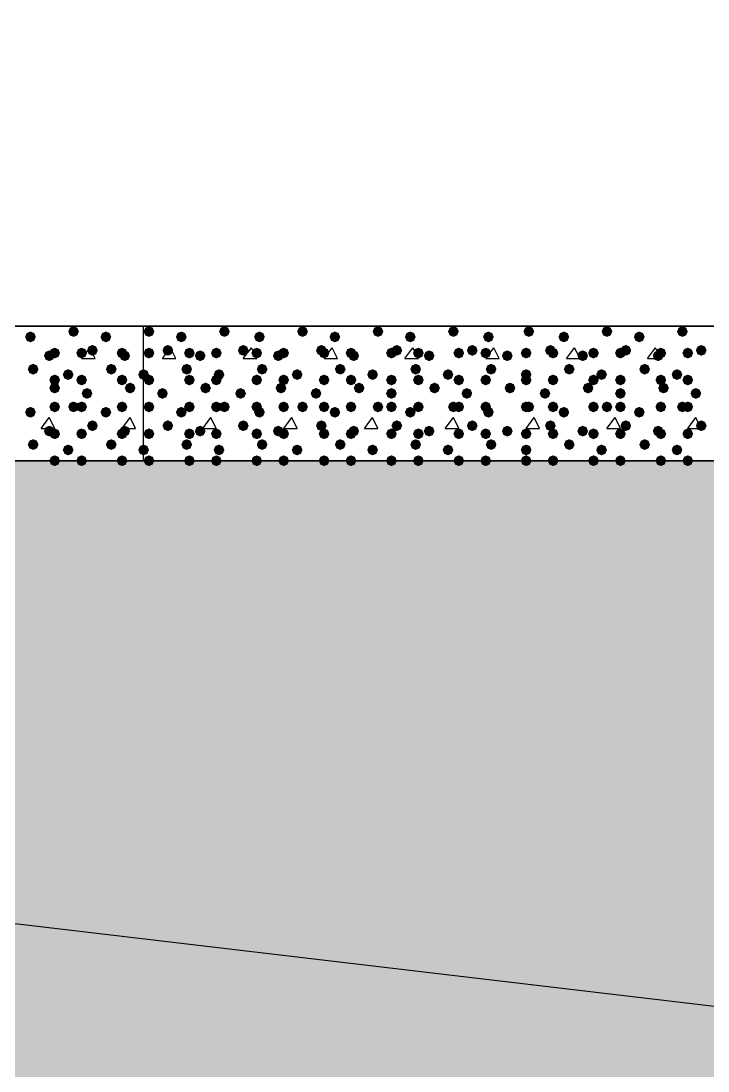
# Model space of a CAD drawing. Header units: millimetres. Extents: x 0 to 420, y 0 to 297.
# Drawn here: x 279.84 to 290.64, y 115.58 to 132.1 of the extents above; entities that cross this region are included whole.
import ezdxf

# ---------------------------------------------------------------- set-up
doc = ezdxf.new("R2010")
doc.units = ezdxf.units.MM
doc.layers.get('0').update_dxf_attribs({"linetype": 'CONTINUOUS'})

msp = doc.modelspace()

# ---------------------------------------------------------------- hatches: boundary and pattern name
at = {"true_color": 0x000007}
for points in [[(280.077333, 127.127), (280.052462, 127.067204), (279.992667, 127.042333), (279.932871, 127.067204), (279.908, 127.127), (279.932871, 127.186796), (279.992667, 127.211667), (280.052462, 127.186796)], [(280.754667, 127.211667), (280.729796, 127.151871), (280.67, 127.127), (280.610204, 127.151871), (280.585333, 127.211667), (280.610204, 127.271462), (280.67, 127.296333), (280.729796, 127.271463)], [(281.262667, 127.127), (281.237796, 127.067204), (281.178, 127.042333), (281.118204, 127.067204), (281.093333, 127.127), (281.118204, 127.186796), (281.178, 127.211667), (281.237796, 127.186796)], [(280.373667, 126.830667), (280.348796, 126.770871), (280.289, 126.746), (280.229204, 126.770871), (280.204333, 126.830667), (280.229204, 126.890462), (280.289, 126.915333), (280.348796, 126.890463)], [(280.458333, 126.873), (280.433463, 126.813204), (280.373667, 126.788333), (280.313871, 126.813204), (280.289, 126.873), (280.313871, 126.932796), (280.373667, 126.957667), (280.433462, 126.932796)], [(280.881667, 126.873), (280.856796, 126.813204), (280.797, 126.788333), (280.737204, 126.813204), (280.712333, 126.873), (280.737204, 126.932796), (280.797, 126.957667), (280.856796, 126.932796)], [(281.051, 126.915333), (281.026129, 126.855538), (280.966333, 126.830667), (280.906538, 126.855538), (280.881667, 126.915333), (280.906537, 126.975129), (280.966333, 127), (281.026129, 126.975129)], [(281.516667, 126.873), (281.491796, 126.813204), (281.432, 126.788333), (281.372204, 126.813204), (281.347333, 126.873), (281.372204, 126.932796), (281.432, 126.957667), (281.491796, 126.932796)], [(281.559, 126.830667), (281.534129, 126.770871), (281.474333, 126.746), (281.414538, 126.770871), (281.389667, 126.830667), (281.414537, 126.890462), (281.474333, 126.915333), (281.534129, 126.890463)], [(280.119667, 126.619), (280.094796, 126.559204), (280.035, 126.534333), (279.975204, 126.559204), (279.950333, 126.619), (279.975204, 126.678796), (280.035, 126.703667), (280.094796, 126.678796)], [(281.347333, 126.619), (281.322462, 126.559204), (281.262667, 126.534333), (281.202871, 126.559204), (281.178, 126.619), (281.202871, 126.678796), (281.262667, 126.703667), (281.322462, 126.678796)], [(280.458333, 126.449667), (280.433463, 126.389871), (280.373667, 126.365), (280.313871, 126.389871), (280.289, 126.449667), (280.313871, 126.509462), (280.373667, 126.534333), (280.433462, 126.509463)], [(280.67, 126.534333), (280.645129, 126.474537), (280.585333, 126.449667), (280.525538, 126.474537), (280.500667, 126.534333), (280.525537, 126.594129), (280.585333, 126.619), (280.645129, 126.594129)], [(280.881667, 126.449667), (280.856796, 126.389871), (280.797, 126.365), (280.737204, 126.389871), (280.712333, 126.449667), (280.737204, 126.509462), (280.797, 126.534333), (280.856796, 126.509463)], [(281.516667, 126.449667), (281.491796, 126.389871), (281.432, 126.365), (281.372204, 126.389871), (281.347333, 126.449667), (281.372204, 126.509462), (281.432, 126.534333), (281.491796, 126.509463)], [(281.855333, 126.534333), (281.830462, 126.474537), (281.770667, 126.449667), (281.710871, 126.474537), (281.686, 126.534333), (281.710871, 126.594129), (281.770667, 126.619), (281.830462, 126.594129)], [(280.458333, 126.322667), (280.433463, 126.262871), (280.373667, 126.238), (280.313871, 126.262871), (280.289, 126.322667), (280.313871, 126.382462), (280.373667, 126.407333), (280.433462, 126.382463)], [(281.643667, 126.322667), (281.618796, 126.262871), (281.559, 126.238), (281.499204, 126.262871), (281.474333, 126.322667), (281.499204, 126.382462), (281.559, 126.407333), (281.618796, 126.382463)], [(280.966333, 126.238), (280.941462, 126.178204), (280.881667, 126.153333), (280.821871, 126.178204), (280.797, 126.238), (280.821871, 126.297796), (280.881667, 126.322667), (280.941462, 126.297796)], [(280.077333, 125.941667), (280.052462, 125.881871), (279.992667, 125.857), (279.932871, 125.881871), (279.908, 125.941667), (279.932871, 126.001462), (279.992667, 126.026333), (280.052462, 126.001463)], [(280.458333, 126.026333), (280.433463, 125.966537), (280.373667, 125.941667), (280.313871, 125.966537), (280.289, 126.026333), (280.313871, 126.086129), (280.373667, 126.111), (280.433462, 126.086129)], [(280.754667, 126.026333), (280.729796, 125.966537), (280.67, 125.941667), (280.610204, 125.966537), (280.585333, 126.026333), (280.610204, 126.086129), (280.67, 126.111), (280.729796, 126.086129)], [(280.881667, 126.026333), (280.856796, 125.966537), (280.797, 125.941667), (280.737204, 125.966537), (280.712333, 126.026333), (280.737204, 126.086129), (280.797, 126.111), (280.856796, 126.086129)], [(281.262667, 125.941667), (281.237796, 125.881871), (281.178, 125.857), (281.118204, 125.881871), (281.093333, 125.941667), (281.118204, 126.001462), (281.178, 126.026333), (281.237796, 126.001463)], [(281.516667, 126.026333), (281.491796, 125.966537), (281.432, 125.941667), (281.372204, 125.966537), (281.347333, 126.026333), (281.372204, 126.086129), (281.432, 126.111), (281.491796, 126.086129)], [(280.373667, 125.645333), (280.348796, 125.585538), (280.289, 125.560667), (280.229204, 125.585538), (280.204333, 125.645333), (280.229204, 125.705129), (280.289, 125.73), (280.348796, 125.705129)], [(280.458333, 125.603), (280.433463, 125.543204), (280.373667, 125.518333), (280.313871, 125.543204), (280.289, 125.603), (280.313871, 125.662796), (280.373667, 125.687667), (280.433462, 125.662796)], [(280.881667, 125.603), (280.856796, 125.543204), (280.797, 125.518333), (280.737204, 125.543204), (280.712333, 125.603), (280.737204, 125.662796), (280.797, 125.687667), (280.856796, 125.662796)], [(281.051, 125.73), (281.026129, 125.670204), (280.966333, 125.645333), (280.906538, 125.670204), (280.881667, 125.73), (280.906537, 125.789796), (280.966333, 125.814667), (281.026129, 125.789796)], [(281.516667, 125.603), (281.491796, 125.543204), (281.432, 125.518333), (281.372204, 125.543204), (281.347333, 125.603), (281.372204, 125.662796), (281.432, 125.687667), (281.491796, 125.662796)], [(281.559, 125.645333), (281.534129, 125.585538), (281.474333, 125.560667), (281.414538, 125.585538), (281.389667, 125.645333), (281.414537, 125.705129), (281.474333, 125.73), (281.534129, 125.705129)], [(280.119667, 125.433667), (280.094796, 125.373871), (280.035, 125.349), (279.975204, 125.373871), (279.950333, 125.433667), (279.975204, 125.493462), (280.035, 125.518333), (280.094796, 125.493463)], [(281.347333, 125.433667), (281.322462, 125.373871), (281.262667, 125.349), (281.202871, 125.373871), (281.178, 125.433667), (281.202871, 125.493462), (281.262667, 125.518333), (281.322462, 125.493463)], [(280.67, 125.349), (280.645129, 125.289204), (280.585333, 125.264333), (280.525538, 125.289204), (280.500667, 125.349), (280.525537, 125.408796), (280.585333, 125.433667), (280.645129, 125.408796)], [(281.855333, 125.349), (281.830462, 125.289204), (281.770667, 125.264333), (281.710871, 125.289204), (281.686, 125.349), (281.710871, 125.408796), (281.770667, 125.433667), (281.830462, 125.408796)], [(280.458333, 125.179667), (280.433463, 125.119871), (280.373667, 125.095), (280.313871, 125.119871), (280.289, 125.179667), (280.313871, 125.239462), (280.373667, 125.264333), (280.433462, 125.239463)], [(280.881667, 125.179667), (280.856796, 125.119871), (280.797, 125.095), (280.737204, 125.119871), (280.712333, 125.179667), (280.737204, 125.239462), (280.797, 125.264333), (280.856796, 125.239463)], [(281.516667, 125.179667), (281.491796, 125.119871), (281.432, 125.095), (281.372204, 125.119871), (281.347333, 125.179667), (281.372204, 125.239462), (281.432, 125.264333), (281.491796, 125.239463)]]:
    msp.add_hatch(color=0, dxfattribs=at).paths.add_polyline_path(points, flags=0)
at = {"true_color": 0x000008}
for points in [[(281.94, 127.211667), (281.915129, 127.151871), (281.855333, 127.127), (281.795538, 127.151871), (281.770667, 127.211667), (281.795537, 127.271462), (281.855333, 127.296333), (281.915129, 127.271463)], [(282.448, 127.127), (282.423129, 127.067204), (282.363333, 127.042333), (282.303538, 127.067204), (282.278667, 127.127), (282.303537, 127.186796), (282.363333, 127.211667), (282.423129, 127.186796)], [(283.125333, 127.211667), (283.100462, 127.151871), (283.040667, 127.127), (282.980871, 127.151871), (282.956, 127.211667), (282.980871, 127.271462), (283.040667, 127.296333), (283.100462, 127.271463)], [(283.675667, 127.127), (283.650796, 127.067204), (283.591, 127.042333), (283.531204, 127.067204), (283.506333, 127.127), (283.531204, 127.186796), (283.591, 127.211667), (283.650796, 127.186796)], [(284.353, 127.211667), (284.328129, 127.151871), (284.268333, 127.127), (284.208538, 127.151871), (284.183667, 127.211667), (284.208537, 127.271462), (284.268333, 127.296333), (284.328129, 127.271463)], [(284.861, 127.127), (284.836129, 127.067204), (284.776333, 127.042333), (284.716537, 127.067204), (284.691667, 127.127), (284.716537, 127.186796), (284.776333, 127.211667), (284.836129, 127.186796)], [(285.538333, 127.211667), (285.513462, 127.151871), (285.453667, 127.127), (285.393871, 127.151871), (285.369, 127.211667), (285.393871, 127.271462), (285.453667, 127.296333), (285.513462, 127.271463)], [(286.046333, 127.127), (286.021462, 127.067204), (285.961667, 127.042333), (285.901871, 127.067204), (285.877, 127.127), (285.901871, 127.186796), (285.961667, 127.211667), (286.021462, 127.186796)], [(286.723667, 127.211667), (286.698796, 127.151871), (286.639, 127.127), (286.579204, 127.151871), (286.554333, 127.211667), (286.579204, 127.271462), (286.639, 127.296333), (286.698796, 127.271463)], [(287.274, 127.127), (287.249129, 127.067204), (287.189333, 127.042333), (287.129537, 127.067204), (287.104667, 127.127), (287.129537, 127.186796), (287.189333, 127.211667), (287.249129, 127.186796)], [(287.909, 127.211667), (287.884129, 127.151871), (287.824333, 127.127), (287.764537, 127.151871), (287.739667, 127.211667), (287.764537, 127.271462), (287.824333, 127.296333), (287.884129, 127.271463)], [(288.459333, 127.127), (288.434463, 127.067204), (288.374667, 127.042333), (288.314871, 127.067204), (288.29, 127.127), (288.314871, 127.186796), (288.374667, 127.211667), (288.434462, 127.186796)], [(289.136667, 127.211667), (289.111796, 127.151871), (289.052, 127.127), (288.992204, 127.151871), (288.967333, 127.211667), (288.992204, 127.271462), (289.052, 127.296333), (289.111796, 127.271463)], [(289.644667, 127.127), (289.619796, 127.067204), (289.56, 127.042333), (289.500204, 127.067204), (289.475333, 127.127), (289.500204, 127.186796), (289.56, 127.211667), (289.619796, 127.186796)], [(290.322, 127.211667), (290.297129, 127.151871), (290.237333, 127.127), (290.177538, 127.151871), (290.152667, 127.211667), (290.177537, 127.271462), (290.237333, 127.296333), (290.297129, 127.271463)], [(281.94, 126.873), (281.915129, 126.813204), (281.855333, 126.788333), (281.795538, 126.813204), (281.770667, 126.873), (281.795537, 126.932796), (281.855333, 126.957667), (281.915129, 126.932796)], [(282.236333, 126.915333), (282.211462, 126.855538), (282.151667, 126.830667), (282.091871, 126.855538), (282.067, 126.915333), (282.091871, 126.975129), (282.151667, 127), (282.211462, 126.975129)], [(282.575, 126.873), (282.550129, 126.813204), (282.490333, 126.788333), (282.430538, 126.813204), (282.405667, 126.873), (282.430537, 126.932796), (282.490333, 126.957667), (282.550129, 126.932796)], [(282.744333, 126.830667), (282.719462, 126.770871), (282.659667, 126.746), (282.599871, 126.770871), (282.575, 126.830667), (282.599871, 126.890462), (282.659667, 126.915333), (282.719462, 126.890463)], [(282.998333, 126.873), (282.973462, 126.813204), (282.913667, 126.788333), (282.853871, 126.813204), (282.829, 126.873), (282.853871, 126.932796), (282.913667, 126.957667), (282.973462, 126.932796)], [(283.421667, 126.915333), (283.396796, 126.855538), (283.337, 126.830667), (283.277204, 126.855538), (283.252333, 126.915333), (283.277204, 126.975129), (283.337, 127), (283.396796, 126.975129)], [(283.633333, 126.873), (283.608462, 126.813204), (283.548667, 126.788333), (283.488871, 126.813204), (283.464, 126.873), (283.488871, 126.932796), (283.548667, 126.957667), (283.608462, 126.932796)], [(283.972, 126.830667), (283.947129, 126.770871), (283.887333, 126.746), (283.827538, 126.770871), (283.802667, 126.830667), (283.827537, 126.890462), (283.887333, 126.915333), (283.947129, 126.890463)], [(284.056667, 126.873), (284.031796, 126.813204), (283.972, 126.788333), (283.912204, 126.813204), (283.887333, 126.873), (283.912204, 126.932796), (283.972, 126.957667), (284.031796, 126.932796)], [(284.649333, 126.915333), (284.624462, 126.855538), (284.564667, 126.830667), (284.504871, 126.855538), (284.48, 126.915333), (284.504871, 126.975129), (284.564667, 127), (284.624462, 126.975129)], [(284.691667, 126.873), (284.666796, 126.813204), (284.607, 126.788333), (284.547204, 126.813204), (284.522333, 126.873), (284.547204, 126.932796), (284.607, 126.957667), (284.666796, 126.932796)], [(285.115, 126.873), (285.090129, 126.813204), (285.030333, 126.788333), (284.970537, 126.813204), (284.945667, 126.873), (284.970537, 126.932796), (285.030333, 126.957667), (285.090129, 126.932796)], [(285.157333, 126.830667), (285.132462, 126.770871), (285.072667, 126.746), (285.012871, 126.770871), (284.988, 126.830667), (285.012871, 126.890462), (285.072667, 126.915333), (285.132462, 126.890463)], [(285.75, 126.873), (285.725129, 126.813204), (285.665333, 126.788333), (285.605537, 126.813204), (285.580667, 126.873), (285.605537, 126.932796), (285.665333, 126.957667), (285.725129, 126.932796)], [(285.834667, 126.915333), (285.809796, 126.855538), (285.75, 126.830667), (285.690204, 126.855538), (285.665333, 126.915333), (285.690204, 126.975129), (285.75, 127), (285.809796, 126.975129)], [(286.173333, 126.873), (286.148462, 126.813204), (286.088667, 126.788333), (286.028871, 126.813204), (286.004, 126.873), (286.028871, 126.932796), (286.088667, 126.957667), (286.148462, 126.932796)], [(286.342667, 126.830667), (286.317796, 126.770871), (286.258, 126.746), (286.198204, 126.770871), (286.173333, 126.830667), (286.198204, 126.890462), (286.258, 126.915333), (286.317796, 126.890463)], [(286.808333, 126.873), (286.783462, 126.813204), (286.723667, 126.788333), (286.663871, 126.813204), (286.639, 126.873), (286.663871, 126.932796), (286.723667, 126.957667), (286.783462, 126.932796)], [(287.02, 126.915333), (286.995129, 126.855538), (286.935333, 126.830667), (286.875538, 126.855538), (286.850667, 126.915333), (286.875537, 126.975129), (286.935333, 127), (286.995129, 126.975129)], [(287.231667, 126.873), (287.206796, 126.813204), (287.147, 126.788333), (287.087204, 126.813204), (287.062333, 126.873), (287.087204, 126.932796), (287.147, 126.957667), (287.206796, 126.932796)], [(287.570333, 126.830667), (287.545462, 126.770871), (287.485667, 126.746), (287.425871, 126.770871), (287.401, 126.830667), (287.425871, 126.890462), (287.485667, 126.915333), (287.545462, 126.890463)], [(287.866667, 126.873), (287.841796, 126.813204), (287.782, 126.788333), (287.722204, 126.813204), (287.697333, 126.873), (287.722204, 126.932796), (287.782, 126.957667), (287.841796, 126.932796)], [(288.247667, 126.915333), (288.222796, 126.855538), (288.163, 126.830667), (288.103204, 126.855538), (288.078333, 126.915333), (288.103204, 126.975129), (288.163, 127), (288.222796, 126.975129)], [(288.29, 126.873), (288.265129, 126.813204), (288.205333, 126.788333), (288.145538, 126.813204), (288.120667, 126.873), (288.145537, 126.932796), (288.205333, 126.957667), (288.265129, 126.932796)], [(288.755667, 126.830667), (288.730796, 126.770871), (288.671, 126.746), (288.611204, 126.770871), (288.586333, 126.830667), (288.611204, 126.890462), (288.671, 126.915333), (288.730796, 126.890463)], [(288.925, 126.873), (288.900129, 126.813204), (288.840333, 126.788333), (288.780538, 126.813204), (288.755667, 126.873), (288.780537, 126.932796), (288.840333, 126.957667), (288.900129, 126.932796)], [(289.348333, 126.873), (289.323463, 126.813204), (289.263667, 126.788333), (289.203871, 126.813204), (289.179, 126.873), (289.203871, 126.932796), (289.263667, 126.957667), (289.323462, 126.932796)], [(289.433, 126.915333), (289.408129, 126.855538), (289.348333, 126.830667), (289.288537, 126.855538), (289.263667, 126.915333), (289.288537, 126.975129), (289.348333, 127), (289.408129, 126.975129)], [(289.941, 126.830667), (289.916129, 126.770871), (289.856333, 126.746), (289.796538, 126.770871), (289.771667, 126.830667), (289.796537, 126.890462), (289.856333, 126.915333), (289.916129, 126.890463)], [(289.983333, 126.873), (289.958463, 126.813204), (289.898667, 126.788333), (289.838871, 126.813204), (289.814, 126.873), (289.838871, 126.932796), (289.898667, 126.957667), (289.958462, 126.932796)], [(290.406667, 126.873), (290.381796, 126.813204), (290.322, 126.788333), (290.262204, 126.813204), (290.237333, 126.873), (290.262204, 126.932796), (290.322, 126.957667), (290.381796, 126.932796)], [(290.618333, 126.915333), (290.593462, 126.855538), (290.533667, 126.830667), (290.473871, 126.855538), (290.449, 126.915333), (290.473871, 126.975129), (290.533667, 127), (290.593462, 126.975129)], [(282.532667, 126.619), (282.507796, 126.559204), (282.448, 126.534333), (282.388204, 126.559204), (282.363333, 126.619), (282.388204, 126.678796), (282.448, 126.703667), (282.507796, 126.678796)], [(283.718, 126.619), (283.693129, 126.559204), (283.633333, 126.534333), (283.573538, 126.559204), (283.548667, 126.619), (283.573537, 126.678796), (283.633333, 126.703667), (283.693129, 126.678796)], [(284.945667, 126.619), (284.920796, 126.559204), (284.861, 126.534333), (284.801204, 126.559204), (284.776333, 126.619), (284.801204, 126.678796), (284.861, 126.703667), (284.920796, 126.678796)], [(286.131, 126.619), (286.106129, 126.559204), (286.046333, 126.534333), (285.986537, 126.559204), (285.961667, 126.619), (285.986537, 126.678796), (286.046333, 126.703667), (286.106129, 126.678796)], [(287.316333, 126.619), (287.291462, 126.559204), (287.231667, 126.534333), (287.171871, 126.559204), (287.147, 126.619), (287.171871, 126.678796), (287.231667, 126.703667), (287.291462, 126.678796)], [(288.544, 126.619), (288.519129, 126.559204), (288.459333, 126.534333), (288.399538, 126.559204), (288.374667, 126.619), (288.399537, 126.678796), (288.459333, 126.703667), (288.519129, 126.678796)], [(289.729333, 126.619), (289.704462, 126.559204), (289.644667, 126.534333), (289.584871, 126.559204), (289.56, 126.619), (289.584871, 126.678796), (289.644667, 126.703667), (289.704462, 126.678796)], [(281.94, 126.449667), (281.915129, 126.389871), (281.855333, 126.365), (281.795538, 126.389871), (281.770667, 126.449667), (281.795537, 126.509462), (281.855333, 126.534333), (281.915129, 126.509463)], [(282.575, 126.449667), (282.550129, 126.389871), (282.490333, 126.365), (282.430538, 126.389871), (282.405667, 126.449667), (282.430537, 126.509462), (282.490333, 126.534333), (282.550129, 126.509463)], [(282.998333, 126.449667), (282.973462, 126.389871), (282.913667, 126.365), (282.853871, 126.389871), (282.829, 126.449667), (282.853871, 126.509462), (282.913667, 126.534333), (282.973462, 126.509463)], [(283.040667, 126.534333), (283.015796, 126.474537), (282.956, 126.449667), (282.896204, 126.474537), (282.871333, 126.534333), (282.896204, 126.594129), (282.956, 126.619), (283.015796, 126.594129)], [(283.633333, 126.449667), (283.608462, 126.389871), (283.548667, 126.365), (283.488871, 126.389871), (283.464, 126.449667), (283.488871, 126.509462), (283.548667, 126.534333), (283.608462, 126.509463)], [(284.056667, 126.449667), (284.031796, 126.389871), (283.972, 126.365), (283.912204, 126.389871), (283.887333, 126.449667), (283.912204, 126.509462), (283.972, 126.534333), (284.031796, 126.509463)], [(284.268333, 126.534333), (284.243462, 126.474537), (284.183667, 126.449667), (284.123871, 126.474537), (284.099, 126.534333), (284.123871, 126.594129), (284.183667, 126.619), (284.243462, 126.594129)], [(284.691667, 126.449667), (284.666796, 126.389871), (284.607, 126.365), (284.547204, 126.389871), (284.522333, 126.449667), (284.547204, 126.509462), (284.607, 126.534333), (284.666796, 126.509463)], [(285.115, 126.449667), (285.090129, 126.389871), (285.030333, 126.365), (284.970537, 126.389871), (284.945667, 126.449667), (284.970537, 126.509462), (285.030333, 126.534333), (285.090129, 126.509463)], [(285.453667, 126.534333), (285.428796, 126.474537), (285.369, 126.449667), (285.309204, 126.474537), (285.284333, 126.534333), (285.309204, 126.594129), (285.369, 126.619), (285.428796, 126.594129)], [(285.75, 126.449667), (285.725129, 126.389871), (285.665333, 126.365), (285.605537, 126.389871), (285.580667, 126.449667), (285.605537, 126.509462), (285.665333, 126.534333), (285.725129, 126.509463)], [(286.173333, 126.449667), (286.148462, 126.389871), (286.088667, 126.365), (286.028871, 126.389871), (286.004, 126.449667), (286.028871, 126.509462), (286.088667, 126.534333), (286.148462, 126.509463)], [(286.639, 126.534333), (286.614129, 126.474537), (286.554333, 126.449667), (286.494537, 126.474537), (286.469667, 126.534333), (286.494537, 126.594129), (286.554333, 126.619), (286.614129, 126.594129)], [(286.808333, 126.449667), (286.783462, 126.389871), (286.723667, 126.365), (286.663871, 126.389871), (286.639, 126.449667), (286.663871, 126.509462), (286.723667, 126.534333), (286.783462, 126.509463)], [(287.231667, 126.449667), (287.206796, 126.389871), (287.147, 126.365), (287.087204, 126.389871), (287.062333, 126.449667), (287.087204, 126.509462), (287.147, 126.534333), (287.206796, 126.509463)], [(287.866667, 126.534333), (287.841796, 126.474537), (287.782, 126.449667), (287.722204, 126.474537), (287.697333, 126.534333), (287.722204, 126.594129), (287.782, 126.619), (287.841796, 126.594129)], [(287.866667, 126.449667), (287.841796, 126.389871), (287.782, 126.365), (287.722204, 126.389871), (287.697333, 126.449667), (287.722204, 126.509462), (287.782, 126.534333), (287.841796, 126.509463)], [(288.29, 126.449667), (288.265129, 126.389871), (288.205333, 126.365), (288.145538, 126.389871), (288.120667, 126.449667), (288.145537, 126.509462), (288.205333, 126.534333), (288.265129, 126.509463)], [(288.925, 126.449667), (288.900129, 126.389871), (288.840333, 126.365), (288.780538, 126.389871), (288.755667, 126.449667), (288.780537, 126.509462), (288.840333, 126.534333), (288.900129, 126.509463)], [(289.052, 126.534333), (289.027129, 126.474537), (288.967333, 126.449667), (288.907537, 126.474537), (288.882667, 126.534333), (288.907537, 126.594129), (288.967333, 126.619), (289.027129, 126.594129)], [(289.348333, 126.449667), (289.323463, 126.389871), (289.263667, 126.365), (289.203871, 126.389871), (289.179, 126.449667), (289.203871, 126.509462), (289.263667, 126.534333), (289.323462, 126.509463)], [(289.983333, 126.449667), (289.958463, 126.389871), (289.898667, 126.365), (289.838871, 126.389871), (289.814, 126.449667), (289.838871, 126.509462), (289.898667, 126.534333), (289.958462, 126.509463)], [(290.237333, 126.534333), (290.212462, 126.474537), (290.152667, 126.449667), (290.092871, 126.474537), (290.068, 126.534333), (290.092871, 126.594129), (290.152667, 126.619), (290.212462, 126.594129)], [(290.406667, 126.449667), (290.381796, 126.389871), (290.322, 126.365), (290.262204, 126.389871), (290.237333, 126.449667), (290.262204, 126.509462), (290.322, 126.534333), (290.381796, 126.509463)], [(282.829, 126.322667), (282.804129, 126.262871), (282.744333, 126.238), (282.684538, 126.262871), (282.659667, 126.322667), (282.684537, 126.382462), (282.744333, 126.407333), (282.804129, 126.382463)], [(284.014333, 126.322667), (283.989462, 126.262871), (283.929667, 126.238), (283.869871, 126.262871), (283.845, 126.322667), (283.869871, 126.382462), (283.929667, 126.407333), (283.989462, 126.382463)], [(285.242, 126.322667), (285.217129, 126.262871), (285.157333, 126.238), (285.097538, 126.262871), (285.072667, 126.322667), (285.097537, 126.382462), (285.157333, 126.407333), (285.217129, 126.382463)], [(286.427333, 126.322667), (286.402462, 126.262871), (286.342667, 126.238), (286.282871, 126.262871), (286.258, 126.322667), (286.282871, 126.382462), (286.342667, 126.407333), (286.402462, 126.382463)], [(287.612667, 126.322667), (287.587796, 126.262871), (287.528, 126.238), (287.468204, 126.262871), (287.443333, 126.322667), (287.468204, 126.382462), (287.528, 126.407333), (287.587796, 126.382463)], [(288.840333, 126.322667), (288.815462, 126.262871), (288.755667, 126.238), (288.695871, 126.262871), (288.671, 126.322667), (288.695871, 126.382462), (288.755667, 126.407333), (288.815462, 126.382463)], [(290.025667, 126.322667), (290.000796, 126.262871), (289.941, 126.238), (289.881204, 126.262871), (289.856333, 126.322667), (289.881204, 126.382462), (289.941, 126.407333), (290.000796, 126.382463)], [(282.151667, 126.238), (282.126796, 126.178204), (282.067, 126.153333), (282.007204, 126.178204), (281.982333, 126.238), (282.007204, 126.297796), (282.067, 126.322667), (282.126796, 126.297796)], [(283.379333, 126.238), (283.354462, 126.178204), (283.294667, 126.153333), (283.234871, 126.178204), (283.21, 126.238), (283.234871, 126.297796), (283.294667, 126.322667), (283.354462, 126.297796)], [(284.564667, 126.238), (284.539796, 126.178204), (284.48, 126.153333), (284.420204, 126.178204), (284.395333, 126.238), (284.420204, 126.297796), (284.48, 126.322667), (284.539796, 126.297796)], [(285.75, 126.238), (285.725129, 126.178204), (285.665333, 126.153333), (285.605537, 126.178204), (285.580667, 126.238), (285.605537, 126.297796), (285.665333, 126.322667), (285.725129, 126.297796)], [(286.935333, 126.238), (286.910462, 126.178204), (286.850667, 126.153333), (286.790871, 126.178204), (286.766, 126.238), (286.790871, 126.297796), (286.850667, 126.322667), (286.910462, 126.297796)], [(288.163, 126.238), (288.138129, 126.178204), (288.078333, 126.153333), (288.018537, 126.178204), (287.993667, 126.238), (288.018537, 126.297796), (288.078333, 126.322667), (288.138129, 126.297796)], [(289.348333, 126.238), (289.323463, 126.178204), (289.263667, 126.153333), (289.203871, 126.178204), (289.179, 126.238), (289.203871, 126.297796), (289.263667, 126.322667), (289.323462, 126.297796)], [(290.533667, 126.238), (290.508796, 126.178204), (290.449, 126.153333), (290.389204, 126.178204), (290.364333, 126.238), (290.389204, 126.297796), (290.449, 126.322667), (290.508796, 126.297796)], [(281.94, 126.026333), (281.915129, 125.966537), (281.855333, 125.941667), (281.795538, 125.966537), (281.770667, 126.026333), (281.795537, 126.086129), (281.855333, 126.111), (281.915129, 126.086129)], [(281.94, 126.026333), (281.915129, 125.966537), (281.855333, 125.941667), (281.795538, 125.966537), (281.770667, 126.026333), (281.795537, 126.086129), (281.855333, 126.111), (281.915129, 126.086129)], [(282.448, 125.941667), (282.423129, 125.881871), (282.363333, 125.857), (282.303538, 125.881871), (282.278667, 125.941667), (282.303537, 126.001462), (282.363333, 126.026333), (282.423129, 126.001463)], [(282.575, 126.026333), (282.550129, 125.966537), (282.490333, 125.941667), (282.430538, 125.966537), (282.405667, 126.026333), (282.430537, 126.086129), (282.490333, 126.111), (282.550129, 126.086129)], [(282.998333, 126.026333), (282.973462, 125.966537), (282.913667, 125.941667), (282.853871, 125.966537), (282.829, 126.026333), (282.853871, 126.086129), (282.913667, 126.111), (282.973462, 126.086129)], [(283.125333, 126.026333), (283.100462, 125.966537), (283.040667, 125.941667), (282.980871, 125.966537), (282.956, 126.026333), (282.980871, 126.086129), (283.040667, 126.111), (283.100462, 126.086129)], [(283.633333, 126.026333), (283.608462, 125.966537), (283.548667, 125.941667), (283.488871, 125.966537), (283.464, 126.026333), (283.488871, 126.086129), (283.548667, 126.111), (283.608462, 126.086129)], [(283.675667, 125.941667), (283.650796, 125.881871), (283.591, 125.857), (283.531204, 125.881871), (283.506333, 125.941667), (283.531204, 126.001462), (283.591, 126.026333), (283.650796, 126.001463)], [(284.056667, 126.026333), (284.031796, 125.966537), (283.972, 125.941667), (283.912204, 125.966537), (283.887333, 126.026333), (283.912204, 126.086129), (283.972, 126.111), (284.031796, 126.086129)], [(284.353, 126.026333), (284.328129, 125.966537), (284.268333, 125.941667), (284.208538, 125.966537), (284.183667, 126.026333), (284.208537, 126.086129), (284.268333, 126.111), (284.328129, 126.086129)], [(284.691667, 126.026333), (284.666796, 125.966537), (284.607, 125.941667), (284.547204, 125.966537), (284.522333, 126.026333), (284.547204, 126.086129), (284.607, 126.111), (284.666796, 126.086129)], [(284.861, 125.941667), (284.836129, 125.881871), (284.776333, 125.857), (284.716537, 125.881871), (284.691667, 125.941667), (284.716537, 126.001462), (284.776333, 126.026333), (284.836129, 126.001463)], [(285.115, 126.026333), (285.090129, 125.966537), (285.030333, 125.941667), (284.970537, 125.966537), (284.945667, 126.026333), (284.970537, 126.086129), (285.030333, 126.111), (285.090129, 126.086129)], [(285.538333, 126.026333), (285.513462, 125.966537), (285.453667, 125.941667), (285.393871, 125.966537), (285.369, 126.026333), (285.393871, 126.086129), (285.453667, 126.111), (285.513462, 126.086129)], [(285.75, 126.026333), (285.725129, 125.966537), (285.665333, 125.941667), (285.605537, 125.966537), (285.580667, 126.026333), (285.605537, 126.086129), (285.665333, 126.111), (285.725129, 126.086129)], [(286.046333, 125.941667), (286.021462, 125.881871), (285.961667, 125.857), (285.901871, 125.881871), (285.877, 125.941667), (285.901871, 126.001462), (285.961667, 126.026333), (286.021462, 126.001463)], [(286.173333, 126.026333), (286.148462, 125.966537), (286.088667, 125.941667), (286.028871, 125.966537), (286.004, 126.026333), (286.028871, 126.086129), (286.088667, 126.111), (286.148462, 126.086129)], [(286.723667, 126.026333), (286.698796, 125.966537), (286.639, 125.941667), (286.579204, 125.966537), (286.554333, 126.026333), (286.579204, 126.086129), (286.639, 126.111), (286.698796, 126.086129)], [(286.808333, 126.026333), (286.783462, 125.966537), (286.723667, 125.941667), (286.663871, 125.966537), (286.639, 126.026333), (286.663871, 126.086129), (286.723667, 126.111), (286.783462, 126.086129)], [(287.231667, 126.026333), (287.206796, 125.966537), (287.147, 125.941667), (287.087204, 125.966537), (287.062333, 126.026333), (287.087204, 126.086129), (287.147, 126.111), (287.206796, 126.086129)], [(287.274, 125.941667), (287.249129, 125.881871), (287.189333, 125.857), (287.129537, 125.881871), (287.104667, 125.941667), (287.129537, 126.001462), (287.189333, 126.026333), (287.249129, 126.001463)], [(287.866667, 126.026333), (287.841796, 125.966537), (287.782, 125.941667), (287.722204, 125.966537), (287.697333, 126.026333), (287.722204, 126.086129), (287.782, 126.111), (287.841796, 126.086129)], [(287.909, 126.026333), (287.884129, 125.966537), (287.824333, 125.941667), (287.764537, 125.966537), (287.739667, 126.026333), (287.764537, 126.086129), (287.824333, 126.111), (287.884129, 126.086129)], [(288.29, 126.026333), (288.265129, 125.966537), (288.205333, 125.941667), (288.145538, 125.966537), (288.120667, 126.026333), (288.145537, 126.086129), (288.205333, 126.111), (288.265129, 126.086129)], [(288.459333, 125.941667), (288.434463, 125.881871), (288.374667, 125.857), (288.314871, 125.881871), (288.29, 125.941667), (288.314871, 126.001462), (288.374667, 126.026333), (288.434462, 126.001463)], [(288.925, 126.026333), (288.900129, 125.966537), (288.840333, 125.941667), (288.780538, 125.966537), (288.755667, 126.026333), (288.780537, 126.086129), (288.840333, 126.111), (288.900129, 126.086129)], [(289.136667, 126.026333), (289.111796, 125.966537), (289.052, 125.941667), (288.992204, 125.966537), (288.967333, 126.026333), (288.992204, 126.086129), (289.052, 126.111), (289.111796, 126.086129)], [(289.348333, 126.026333), (289.323463, 125.966537), (289.263667, 125.941667), (289.203871, 125.966537), (289.179, 126.026333), (289.203871, 126.086129), (289.263667, 126.111), (289.323462, 126.086129)], [(289.644667, 125.941667), (289.619796, 125.881871), (289.56, 125.857), (289.500204, 125.881871), (289.475333, 125.941667), (289.500204, 126.001462), (289.56, 126.026333), (289.619796, 126.001463)], [(289.983333, 126.026333), (289.958463, 125.966537), (289.898667, 125.941667), (289.838871, 125.966537), (289.814, 126.026333), (289.838871, 126.086129), (289.898667, 126.111), (289.958462, 126.086129)], [(290.322, 126.026333), (290.297129, 125.966537), (290.237333, 125.941667), (290.177538, 125.966537), (290.152667, 126.026333), (290.177537, 126.086129), (290.237333, 126.111), (290.297129, 126.086129)], [(290.406667, 126.026333), (290.381796, 125.966537), (290.322, 125.941667), (290.262204, 125.966537), (290.237333, 126.026333), (290.262204, 126.086129), (290.322, 126.111), (290.381796, 126.086129)], [(281.94, 125.603), (281.915129, 125.543204), (281.855333, 125.518333), (281.795538, 125.543204), (281.770667, 125.603), (281.795537, 125.662796), (281.855333, 125.687667), (281.915129, 125.662796)], [(282.236333, 125.73), (282.211462, 125.670204), (282.151667, 125.645333), (282.091871, 125.670204), (282.067, 125.73), (282.091871, 125.789796), (282.151667, 125.814667), (282.211462, 125.789796)], [(282.575, 125.603), (282.550129, 125.543204), (282.490333, 125.518333), (282.430538, 125.543204), (282.405667, 125.603), (282.430537, 125.662796), (282.490333, 125.687667), (282.550129, 125.662796)], [(282.744333, 125.645333), (282.719462, 125.585538), (282.659667, 125.560667), (282.599871, 125.585538), (282.575, 125.645333), (282.599871, 125.705129), (282.659667, 125.73), (282.719462, 125.705129)], [(282.998333, 125.603), (282.973462, 125.543204), (282.913667, 125.518333), (282.853871, 125.543204), (282.829, 125.603), (282.853871, 125.662796), (282.913667, 125.687667), (282.973462, 125.662796)], [(283.421667, 125.73), (283.396796, 125.670204), (283.337, 125.645333), (283.277204, 125.670204), (283.252333, 125.73), (283.277204, 125.789796), (283.337, 125.814667), (283.396796, 125.789796)], [(283.633333, 125.603), (283.608462, 125.543204), (283.548667, 125.518333), (283.488871, 125.543204), (283.464, 125.603), (283.488871, 125.662796), (283.548667, 125.687667), (283.608462, 125.662796)], [(283.972, 125.645333), (283.947129, 125.585538), (283.887333, 125.560667), (283.827538, 125.585538), (283.802667, 125.645333), (283.827537, 125.705129), (283.887333, 125.73), (283.947129, 125.705129)], [(284.056667, 125.603), (284.031796, 125.543204), (283.972, 125.518333), (283.912204, 125.543204), (283.887333, 125.603), (283.912204, 125.662796), (283.972, 125.687667), (284.031796, 125.662796)], [(284.649333, 125.73), (284.624462, 125.670204), (284.564667, 125.645333), (284.504871, 125.670204), (284.48, 125.73), (284.504871, 125.789796), (284.564667, 125.814667), (284.624462, 125.789796)], [(284.691667, 125.603), (284.666796, 125.543204), (284.607, 125.518333), (284.547204, 125.543204), (284.522333, 125.603), (284.547204, 125.662796), (284.607, 125.687667), (284.666796, 125.662796)], [(285.115, 125.603), (285.090129, 125.543204), (285.030333, 125.518333), (284.970537, 125.543204), (284.945667, 125.603), (284.970537, 125.662796), (285.030333, 125.687667), (285.090129, 125.662796)], [(285.157333, 125.645333), (285.132462, 125.585538), (285.072667, 125.560667), (285.012871, 125.585538), (284.988, 125.645333), (285.012871, 125.705129), (285.072667, 125.73), (285.132462, 125.705129)], [(285.75, 125.603), (285.725129, 125.543204), (285.665333, 125.518333), (285.605537, 125.543204), (285.580667, 125.603), (285.605537, 125.662796), (285.665333, 125.687667), (285.725129, 125.662796)], [(285.834667, 125.73), (285.809796, 125.670204), (285.75, 125.645333), (285.690204, 125.670204), (285.665333, 125.73), (285.690204, 125.789796), (285.75, 125.814667), (285.809796, 125.789796)], [(286.173333, 125.603), (286.148462, 125.543204), (286.088667, 125.518333), (286.028871, 125.543204), (286.004, 125.603), (286.028871, 125.662796), (286.088667, 125.687667), (286.148462, 125.662796)], [(286.342667, 125.645333), (286.317796, 125.585538), (286.258, 125.560667), (286.198204, 125.585538), (286.173333, 125.645333), (286.198204, 125.705129), (286.258, 125.73), (286.317796, 125.705129)], [(286.808333, 125.603), (286.783462, 125.543204), (286.723667, 125.518333), (286.663871, 125.543204), (286.639, 125.603), (286.663871, 125.662796), (286.723667, 125.687667), (286.783462, 125.662796)], [(287.02, 125.73), (286.995129, 125.670204), (286.935333, 125.645333), (286.875538, 125.670204), (286.850667, 125.73), (286.875537, 125.789796), (286.935333, 125.814667), (286.995129, 125.789796)], [(287.231667, 125.603), (287.206796, 125.543204), (287.147, 125.518333), (287.087204, 125.543204), (287.062333, 125.603), (287.087204, 125.662796), (287.147, 125.687667), (287.206796, 125.662796)], [(287.570333, 125.645333), (287.545462, 125.585538), (287.485667, 125.560667), (287.425871, 125.585538), (287.401, 125.645333), (287.425871, 125.705129), (287.485667, 125.73), (287.545462, 125.705129)], [(287.866667, 125.603), (287.841796, 125.543204), (287.782, 125.518333), (287.722204, 125.543204), (287.697333, 125.603), (287.722204, 125.662796), (287.782, 125.687667), (287.841796, 125.662796)], [(288.247667, 125.73), (288.222796, 125.670204), (288.163, 125.645333), (288.103204, 125.670204), (288.078333, 125.73), (288.103204, 125.789796), (288.163, 125.814667), (288.222796, 125.789796)], [(288.29, 125.603), (288.265129, 125.543204), (288.205333, 125.518333), (288.145538, 125.543204), (288.120667, 125.603), (288.145537, 125.662796), (288.205333, 125.687667), (288.265129, 125.662796)], [(288.755667, 125.645333), (288.730796, 125.585538), (288.671, 125.560667), (288.611204, 125.585538), (288.586333, 125.645333), (288.611204, 125.705129), (288.671, 125.73), (288.730796, 125.705129)], [(288.925, 125.603), (288.900129, 125.543204), (288.840333, 125.518333), (288.780538, 125.543204), (288.755667, 125.603), (288.780537, 125.662796), (288.840333, 125.687667), (288.900129, 125.662796)], [(289.348333, 125.603), (289.323463, 125.543204), (289.263667, 125.518333), (289.203871, 125.543204), (289.179, 125.603), (289.203871, 125.662796), (289.263667, 125.687667), (289.323462, 125.662796)], [(289.433, 125.73), (289.408129, 125.670204), (289.348333, 125.645333), (289.288537, 125.670204), (289.263667, 125.73), (289.288537, 125.789796), (289.348333, 125.814667), (289.408129, 125.789796)], [(289.941, 125.645333), (289.916129, 125.585538), (289.856333, 125.560667), (289.796538, 125.585538), (289.771667, 125.645333), (289.796537, 125.705129), (289.856333, 125.73), (289.916129, 125.705129)], [(289.983333, 125.603), (289.958463, 125.543204), (289.898667, 125.518333), (289.838871, 125.543204), (289.814, 125.603), (289.838871, 125.662796), (289.898667, 125.687667), (289.958462, 125.662796)], [(290.406667, 125.603), (290.381796, 125.543204), (290.322, 125.518333), (290.262204, 125.543204), (290.237333, 125.603), (290.262204, 125.662796), (290.322, 125.687667), (290.381796, 125.662796)], [(290.618333, 125.73), (290.593462, 125.670204), (290.533667, 125.645333), (290.473871, 125.670204), (290.449, 125.73), (290.473871, 125.789796), (290.533667, 125.814667), (290.593462, 125.789796)], [(282.532667, 125.433667), (282.507796, 125.373871), (282.448, 125.349), (282.388204, 125.373871), (282.363333, 125.433667), (282.388204, 125.493462), (282.448, 125.518333), (282.507796, 125.493463)], [(283.718, 125.433667), (283.693129, 125.373871), (283.633333, 125.349), (283.573538, 125.373871), (283.548667, 125.433667), (283.573537, 125.493462), (283.633333, 125.518333), (283.693129, 125.493463)], [(284.945667, 125.433667), (284.920796, 125.373871), (284.861, 125.349), (284.801204, 125.373871), (284.776333, 125.433667), (284.801204, 125.493462), (284.861, 125.518333), (284.920796, 125.493463)], [(286.131, 125.433667), (286.106129, 125.373871), (286.046333, 125.349), (285.986537, 125.373871), (285.961667, 125.433667), (285.986537, 125.493462), (286.046333, 125.518333), (286.106129, 125.493463)], [(287.316333, 125.433667), (287.291462, 125.373871), (287.231667, 125.349), (287.171871, 125.373871), (287.147, 125.433667), (287.171871, 125.493462), (287.231667, 125.518333), (287.291462, 125.493463)], [(288.544, 125.433667), (288.519129, 125.373871), (288.459333, 125.349), (288.399538, 125.373871), (288.374667, 125.433667), (288.399537, 125.493462), (288.459333, 125.518333), (288.519129, 125.493463)], [(289.729333, 125.433667), (289.704462, 125.373871), (289.644667, 125.349), (289.584871, 125.373871), (289.56, 125.433667), (289.584871, 125.493462), (289.644667, 125.518333), (289.704462, 125.493463)], [(283.040667, 125.349), (283.015796, 125.289204), (282.956, 125.264333), (282.896204, 125.289204), (282.871333, 125.349), (282.896204, 125.408796), (282.956, 125.433667), (283.015796, 125.408796)], [(284.268333, 125.349), (284.243462, 125.289204), (284.183667, 125.264333), (284.123871, 125.289204), (284.099, 125.349), (284.123871, 125.408796), (284.183667, 125.433667), (284.243462, 125.408796)], [(285.453667, 125.349), (285.428796, 125.289204), (285.369, 125.264333), (285.309204, 125.289204), (285.284333, 125.349), (285.309204, 125.408796), (285.369, 125.433667), (285.428796, 125.408796)], [(286.639, 125.349), (286.614129, 125.289204), (286.554333, 125.264333), (286.494537, 125.289204), (286.469667, 125.349), (286.494537, 125.408796), (286.554333, 125.433667), (286.614129, 125.408796)], [(287.866667, 125.349), (287.841796, 125.289204), (287.782, 125.264333), (287.722204, 125.289204), (287.697333, 125.349), (287.722204, 125.408796), (287.782, 125.433667), (287.841796, 125.408796)], [(289.052, 125.349), (289.027129, 125.289204), (288.967333, 125.264333), (288.907537, 125.289204), (288.882667, 125.349), (288.907537, 125.408796), (288.967333, 125.433667), (289.027129, 125.408796)], [(290.237333, 125.349), (290.212462, 125.289204), (290.152667, 125.264333), (290.092871, 125.289204), (290.068, 125.349), (290.092871, 125.408796), (290.152667, 125.433667), (290.212462, 125.408796)], [(281.94, 125.179667), (281.915129, 125.119871), (281.855333, 125.095), (281.795538, 125.119871), (281.770667, 125.179667), (281.795537, 125.239462), (281.855333, 125.264333), (281.915129, 125.239463)], [(282.575, 125.179667), (282.550129, 125.119871), (282.490333, 125.095), (282.430538, 125.119871), (282.405667, 125.179667), (282.430537, 125.239462), (282.490333, 125.264333), (282.550129, 125.239463)], [(282.998333, 125.179667), (282.973462, 125.119871), (282.913667, 125.095), (282.853871, 125.119871), (282.829, 125.179667), (282.853871, 125.239462), (282.913667, 125.264333), (282.973462, 125.239463)], [(283.633333, 125.179667), (283.608462, 125.119871), (283.548667, 125.095), (283.488871, 125.119871), (283.464, 125.179667), (283.488871, 125.239462), (283.548667, 125.264333), (283.608462, 125.239463)], [(284.056667, 125.179667), (284.031796, 125.119871), (283.972, 125.095), (283.912204, 125.119871), (283.887333, 125.179667), (283.912204, 125.239462), (283.972, 125.264333), (284.031796, 125.239463)], [(284.691667, 125.179667), (284.666796, 125.119871), (284.607, 125.095), (284.547204, 125.119871), (284.522333, 125.179667), (284.547204, 125.239462), (284.607, 125.264333), (284.666796, 125.239463)], [(285.115, 125.179667), (285.090129, 125.119871), (285.030333, 125.095), (284.970537, 125.119871), (284.945667, 125.179667), (284.970537, 125.239462), (285.030333, 125.264333), (285.090129, 125.239463)], [(285.75, 125.179667), (285.725129, 125.119871), (285.665333, 125.095), (285.605537, 125.119871), (285.580667, 125.179667), (285.605537, 125.239462), (285.665333, 125.264333), (285.725129, 125.239463)], [(286.173333, 125.179667), (286.148462, 125.119871), (286.088667, 125.095), (286.028871, 125.119871), (286.004, 125.179667), (286.028871, 125.239462), (286.088667, 125.264333), (286.148462, 125.239463)], [(286.808333, 125.179667), (286.783462, 125.119871), (286.723667, 125.095), (286.663871, 125.119871), (286.639, 125.179667), (286.663871, 125.239462), (286.723667, 125.264333), (286.783462, 125.239463)], [(287.231667, 125.179667), (287.206796, 125.119871), (287.147, 125.095), (287.087204, 125.119871), (287.062333, 125.179667), (287.087204, 125.239462), (287.147, 125.264333), (287.206796, 125.239463)], [(287.866667, 125.179667), (287.841796, 125.119871), (287.782, 125.095), (287.722204, 125.119871), (287.697333, 125.179667), (287.722204, 125.239462), (287.782, 125.264333), (287.841796, 125.239463)], [(288.29, 125.179667), (288.265129, 125.119871), (288.205333, 125.095), (288.145538, 125.119871), (288.120667, 125.179667), (288.145537, 125.239462), (288.205333, 125.264333), (288.265129, 125.239463)], [(288.925, 125.179667), (288.900129, 125.119871), (288.840333, 125.095), (288.780538, 125.119871), (288.755667, 125.179667), (288.780537, 125.239462), (288.840333, 125.264333), (288.900129, 125.239463)], [(289.348333, 125.179667), (289.323463, 125.119871), (289.263667, 125.095), (289.203871, 125.119871), (289.179, 125.179667), (289.203871, 125.239462), (289.263667, 125.264333), (289.323462, 125.239463)], [(289.983333, 125.179667), (289.958463, 125.119871), (289.898667, 125.095), (289.838871, 125.119871), (289.814, 125.179667), (289.838871, 125.239462), (289.898667, 125.264333), (289.958462, 125.239463)], [(290.406667, 125.179667), (290.381796, 125.119871), (290.322, 125.095), (290.262204, 125.119871), (290.237333, 125.179667), (290.262204, 125.239462), (290.322, 125.264333), (290.381796, 125.239463)]]:
    msp.add_hatch(color=0, dxfattribs=at).paths.add_polyline_path(points, flags=0)
h = msp.add_hatch(color=0, dxfattribs=at)
h.paths.add_polyline_path([(379.603, 125.179667), (218.228333, 125.179667), (379.603, 106.087333)], flags=0)
h.paths.add_polyline_path([(218.228333, 125.179667), (379.603, 106.087333), (218.228333, 106.087333)], flags=0)

# ---------------------------------------------------------------- linework, layer by layer
at = {"color": 0, "true_color": 0x000007}
for points in [[(32.469667, 125.179667), (32.469667, 148.463), (380.661333, 148.463), (380.661333, 125.179667), (218.228333, 125.179667), (218.228333, 103.970667), (194.902667, 103.970667), (194.902667, 125.179667)], [(32.469667, 125.179667), (32.469667, 148.463), (380.661333, 148.463), (380.661333, 125.179667), (218.228333, 125.179667), (218.228333, 103.970667), (194.902667, 103.970667), (194.902667, 125.179667)], [(279.654, 127.296333), (279.654, 125.179667), (281.770667, 125.179667), (281.770667, 127.296333)]]:
    msp.add_lwpolyline(points, close=True, dxfattribs=at)
at = {"color": 0, "true_color": 0x0000fd}
msp.add_lwpolyline([(216.111667, 127.296333), (378.544667, 127.296333), (378.544667, 146.346333), (34.586333, 146.346333), (34.586333, 127.296333), (197.019333, 127.296333), (197.019333, 106.087333), (216.111667, 106.087333)], close=True, dxfattribs=at)
at = {"color": 0, "true_color": 0x000007}
for points in [[(300.863, 127.296333), (281.770667, 127.296333)], [(280.797, 126.788333), (280.924, 126.957667)], [(281.008667, 126.788333), (280.924, 126.957667)], [(280.797, 126.788333), (281.008667, 126.788333)], [(280.162, 125.687667), (280.289, 125.857)], [(280.373667, 125.687667), (280.289, 125.857)], [(281.432, 125.687667), (281.559, 125.857)], [(281.643667, 125.687667), (281.559, 125.857)], [(280.162, 125.687667), (280.373667, 125.687667)], [(281.432, 125.687667), (281.643667, 125.687667)], [(281.770667, 125.179667), (300.863, 125.179667)]]:
    msp.add_lwpolyline(points, dxfattribs=at)
at = {"color": 0, "true_color": 0x000008}
for points in [[(282.067, 126.788333), (282.194, 126.957667)], [(282.278667, 126.788333), (282.194, 126.957667)], [(283.337, 126.788333), (283.464, 126.957667)], [(283.548667, 126.788333), (283.464, 126.957667)], [(284.607, 126.788333), (284.734, 126.957667)], [(284.818667, 126.788333), (284.734, 126.957667)], [(285.877, 126.788333), (286.004, 126.957667)], [(286.088667, 126.788333), (286.004, 126.957667)], [(287.147, 126.788333), (287.274, 126.957667)], [(287.358667, 126.788333), (287.274, 126.957667)], [(288.417, 126.788333), (288.544, 126.957667)], [(288.628667, 126.788333), (288.544, 126.957667)], [(289.687, 126.788333), (289.814, 126.957667)], [(289.898667, 126.788333), (289.814, 126.957667)], [(282.067, 126.788333), (282.278667, 126.788333)], [(283.337, 126.788333), (283.548667, 126.788333)], [(284.607, 126.788333), (284.818667, 126.788333)], [(285.877, 126.788333), (286.088667, 126.788333)], [(287.147, 126.788333), (287.358667, 126.788333)], [(288.417, 126.788333), (288.628667, 126.788333)], [(289.687, 126.788333), (289.898667, 126.788333)], [(282.702, 125.687667), (282.829, 125.857)], [(282.913667, 125.687667), (282.829, 125.857)], [(283.972, 125.687667), (284.099, 125.857)], [(284.183667, 125.687667), (284.099, 125.857)], [(285.242, 125.687667), (285.369, 125.857)], [(285.453667, 125.687667), (285.369, 125.857)], [(286.512, 125.687667), (286.639, 125.857)], [(286.723667, 125.687667), (286.639, 125.857)], [(287.782, 125.687667), (287.909, 125.857)], [(287.993667, 125.687667), (287.909, 125.857)], [(289.052, 125.687667), (289.179, 125.857)], [(289.263667, 125.687667), (289.179, 125.857)], [(290.322, 125.687667), (290.449, 125.857)], [(290.533667, 125.687667), (290.449, 125.857)], [(282.702, 125.687667), (282.913667, 125.687667)], [(283.972, 125.687667), (284.183667, 125.687667)], [(285.242, 125.687667), (285.453667, 125.687667)], [(286.512, 125.687667), (286.723667, 125.687667)], [(287.782, 125.687667), (287.993667, 125.687667)], [(289.052, 125.687667), (289.263667, 125.687667)], [(290.322, 125.687667), (290.533667, 125.687667)]]:
    msp.add_lwpolyline(points, dxfattribs=at)
for points in [[(379.603, 125.179667), (218.228333, 125.179667), (379.603, 106.087333)], [(218.228333, 125.179667), (379.603, 106.087333), (218.228333, 106.087333)]]:
    msp.add_lwpolyline(points, close=True, dxfattribs=at)

doc.saveas('drawing.dxf')
